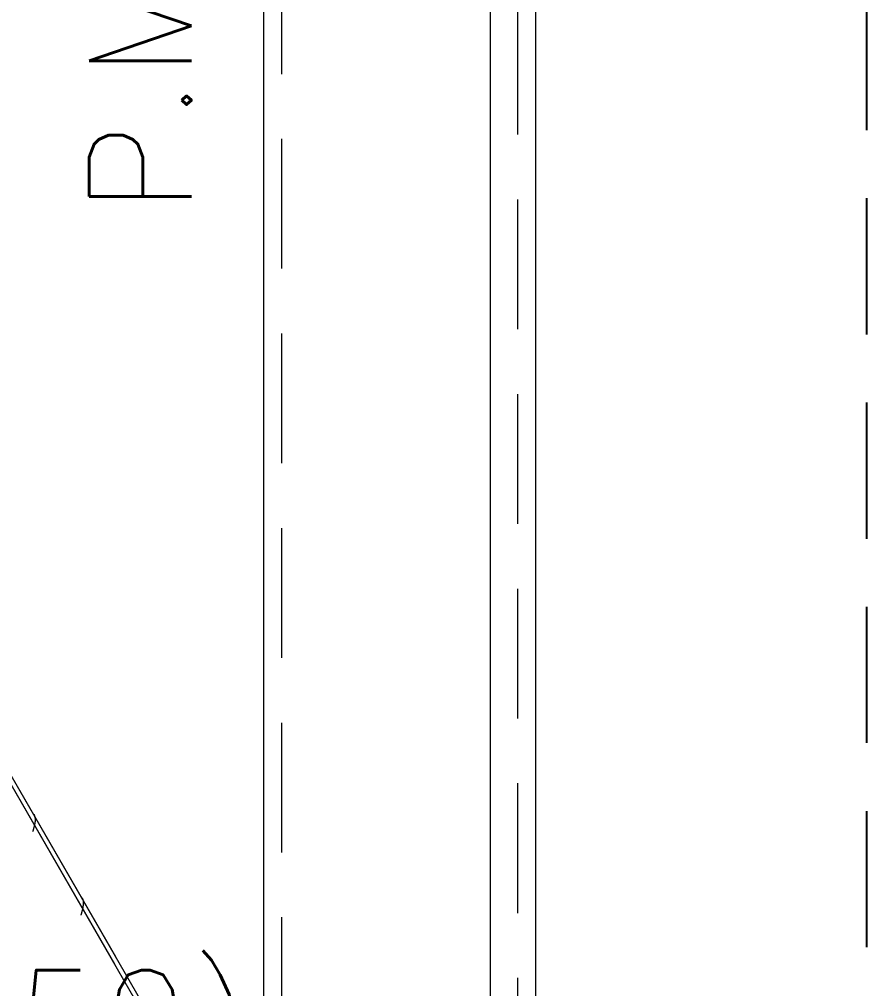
# Model space of a CAD drawing. Extents: x -3544 to 11711, y -11366 to 8565.
# Drawn here: x 5335 to 5428.3, y 3053.8 to 3160.5 of the extents above; entities that cross this region are included whole.
import ezdxf
from ezdxf.enums import TextEntityAlignment as Align

# ---------------------------------------------------------------- set-up
doc = ezdxf.new("R2010")
doc.units = 0
doc.header["$LTSCALE"] = 30
doc.header["$MEASUREMENT"] = 0
doc.linetypes.add('EJE2$0$DASHED', pattern=[0.75, 0.5, -0.25])
doc.linetypes.add('EJE2$0$RLE-PROYECCION', pattern=[0.71438, 0.47625, -0.23813])
doc.layers.get('0').update_dxf_attribs({"linetype": 'CONTINUOUS'})
doc.layers.add('EJE2$0$CORTES', color=5, linetype='CONTINUOUS')
doc.layers.add('EJE2$0$RLA-FE', color=7, linetype='CONTINUOUS')
doc.layers.add('EJE2$0$RLA-ACHURADO', color=30, linetype='EJE2$0$RLE-PROYECCION', lineweight=15, transparency=0.7)
for name, color, linetype, lineweight in [('EJE2$0$RLA-CONTORNO', 30, 'CONTINUOUS', 15), ('EJE2$0$RLA-EJES', 1, 'CONTINUOUS', 9), ('EJE2$0$RLA-TEXTOS-1', 9, 'CONTINUOUS', 9)]:
    doc.layers.add(name, color=color, linetype=linetype, lineweight=lineweight)
doc.styles.add('EJE2$0$RomanS', font='romans.shx', dxfattribs={"height": 11.25})

# ---------------------------------------------------------------- blocks, each defined once
blk = doc.blocks.new('EJE2$0$RLA-COLUMNAS-CAJONES - P_M_ 300x300x20-425960-EJE 2')
at = {"layer": 'EJE2$0$RLA-ACHURADO'}
for p, q in [((2582.48, 1108), (2582.48, 787)), ((2608.48, 787), (2608.48, 1108))]:
    blk.add_line(p, q, dxfattribs=at)
blk = doc.blocks.new('*U46')
at = {"layer": 'EJE2$0$RLA-FE', "color": 3, "style": 'EJE2$0$RomanS', "flags": 8}
for tag, p in [('F=', (108.44, 36.32)), ('NUM', (122.85, 36.32))]:
    blk.add_attdef(tag, text='', height=11.25, dxfattribs=at).set_placement(p, align=Align.RIGHT)
at = {"layer": 'EJE2$0$RLA-FE', "color": 3, "style": 'EJE2$0$RomanS'}
for tag, p, flags in [('PHI', (126.74, 36.54), 14), ('DIAM', (136.6, 36.32), 12), ('MINUS', (158.62, 36.32), 13), ('MARK', (172.01, 36.32), 13), ('TEXTO_FE1', (175.31, 36.32), 8), ('TEXTO_FE2', (242.83, 36.34), 8), ('TIPO', (198.8, -75.78), 13), ('NVECES', (184.93, -94.72), 13), ('NUMFE', (188.86, -114.48), 13), ('CAPA', (197.06, -133.6), 13), ('DESPLAZA', (278.34, -151.59), 13), ('ESPACIO', (284.39, -169.95), 13), ('CANT', (298.23, -188.75), 13)]:
    blk.add_attdef(tag, p, '', height=11.25, dxfattribs=dict(at, flags=flags))
blk = doc.blocks.new('EJE2')
at = {"layer": 'EJE2$0$CORTES', "color": 1, "linetype": 'EJE2$0$DASHED'}
blk.add_lwpolyline([(2096.69, 1296.09), (2596.87, 1296.09, -0.414214), (2646.87, 1246.09), (2646.87, 633.86, -0.414214), (2596.87, 583.86), (2096.69, 583.86, -0.414214), (2046.69, 633.86), (2046.69, 1246.09, -0.414214)], format="xyb", close=True, dxfattribs=at)
at = {"layer": 'EJE2$0$RLA-ACHURADO'}
for p, q in [((2582.48, 1108), (2582.48, 787)), ((2608.48, 787), (2608.48, 1108))]:
    blk.add_line(p, q, dxfattribs=at)
at = {"layer": 'EJE2$0$RLA-CONTORNO'}
for p, q in [((2580.48, 795.92), (2400.29, 1108)), ((2564.14, 824.22), (2400.29, 1108)), ((2580.48, 796.92), (2400.86, 1108)), ((2564.24, 825.04), (2400.86, 1108)), ((2580.48, 1108), (2580.48, 787)), ((2610.48, 787), (2610.48, 1108)), ((2555.28, 840.68), (2555.27, 840.7)), ((2555.29, 840.65), (2555.28, 840.68)), ((2555.3, 840.63), (2555.29, 840.65)), ((2555.31, 840.61), (2555.3, 840.63)), ((2555.32, 840.59), (2555.31, 840.61)), ((2555.33, 840.56), (2555.32, 840.59)), ((2555.34, 840.54), (2555.33, 840.56)), ((2555.34, 840.52), (2555.34, 840.54)), ((2555.35, 840.49), (2555.34, 840.52)), ((2555.36, 840.47), (2555.35, 840.49)), ((2555.36, 840.44), (2555.36, 840.47)), ((2555.37, 840.42), (2555.36, 840.44)), ((2555.37, 840.39), (2555.37, 840.42)), ((2555.38, 840.37), (2555.37, 840.39)), ((2555.38, 840.34), (2555.38, 840.37)), ((2555.38, 840.31), (2555.38, 840.34)), ((2555.39, 840.29), (2555.38, 840.31)), ((2555.39, 840.26), (2555.39, 840.29)), ((2555.39, 840.23), (2555.39, 840.26)), ((2555.39, 840.2), (2555.39, 840.23)), ((2555.39, 840.18), (2555.39, 840.2)), ((2555.39, 840.15), (2555.39, 840.18)), ((2555.39, 840.12), (2555.39, 840.15)), ((2555.39, 840.09), (2555.39, 840.12)), ((2555.39, 840.06), (2555.39, 840.09)), ((2555.39, 840.03), (2555.39, 840.06)), ((2555.39, 840), (2555.39, 840.03)), ((2555.39, 839.98), (2555.39, 840)), ((2555.15, 838.93), (2555.16, 838.97)), ((2555.16, 838.97), (2555.17, 839)), ((2555.17, 839), (2555.18, 839.04)), ((2555.18, 839.04), (2555.19, 839.07)), ((2555.19, 839.07), (2555.2, 839.1)), ((2555.2, 839.1), (2555.21, 839.14)), ((2555.21, 839.14), (2555.22, 839.17)), ((2555.22, 839.17), (2555.23, 839.21)), ((2555.23, 839.21), (2555.24, 839.24)), ((2555.24, 839.24), (2555.25, 839.27)), ((2555.25, 839.27), (2555.26, 839.31)), ((2555.26, 839.31), (2555.27, 839.34)), ((2555.27, 839.34), (2555.28, 839.37)), ((2555.28, 839.37), (2555.29, 839.41)), ((2555.29, 839.44), (2555.3, 839.47)), ((2555.29, 839.41), (2555.29, 839.44)), ((2555.3, 839.47), (2555.31, 839.5)), ((2555.31, 839.5), (2555.32, 839.54)), ((2555.32, 839.54), (2555.33, 839.57)), ((2555.33, 839.6), (2555.34, 839.63)), ((2555.33, 839.57), (2555.33, 839.6)), ((2555.34, 839.67), (2555.35, 839.7)), ((2555.34, 839.63), (2555.34, 839.67)), ((2555.35, 839.7), (2555.36, 839.73)), ((2555.36, 839.76), (2555.37, 839.79)), ((2555.36, 839.73), (2555.36, 839.76)), ((2555.37, 839.82), (2555.38, 839.85)), ((2555.37, 839.79), (2555.37, 839.82)), ((2555.38, 839.92), (2555.39, 839.95)), ((2555.38, 839.88), (2555.38, 839.92)), ((2555.38, 839.85), (2555.38, 839.88)), ((2555.39, 839.95), (2555.39, 839.98)), ((2555.12, 838.83), (2555.13, 838.86)), ((2555.13, 838.86), (2555.14, 838.9)), ((2555.14, 838.9), (2555.15, 838.93)), ((2560.58, 831.49), (2560.57, 831.51)), ((2560.59, 831.47), (2560.58, 831.49)), ((2560.6, 831.45), (2560.59, 831.47)), ((2560.61, 831.42), (2560.6, 831.45)), ((2560.62, 831.4), (2560.61, 831.42)), ((2560.63, 831.38), (2560.62, 831.4)), ((2560.64, 831.35), (2560.63, 831.38)), ((2560.63, 830.38), (2560.64, 830.42)), ((2560.65, 831.33), (2560.64, 831.35)), ((2560.64, 830.45), (2560.65, 830.48)), ((2560.64, 830.42), (2560.64, 830.45)), ((2560.65, 831.31), (2560.65, 831.33)), ((2560.66, 831.28), (2560.65, 831.31)), ((2560.65, 830.51), (2560.66, 830.54)), ((2560.65, 830.48), (2560.65, 830.51)), ((2560.67, 831.26), (2560.66, 831.28)), ((2560.66, 830.54), (2560.67, 830.58)), ((2560.67, 831.23), (2560.67, 831.26)), ((2560.68, 831.21), (2560.67, 831.23)), ((2560.67, 830.64), (2560.68, 830.67)), ((2560.67, 830.61), (2560.67, 830.64)), ((2560.67, 830.58), (2560.67, 830.61)), ((2560.68, 831.18), (2560.68, 831.21)), ((2560.69, 831.15), (2560.68, 831.18)), ((2560.68, 830.7), (2560.69, 830.73)), ((2560.68, 830.67), (2560.68, 830.7)), ((2560.69, 831.13), (2560.69, 831.15)), ((2560.69, 831.1), (2560.69, 831.13)), ((2560.69, 831.07), (2560.69, 831.1)), ((2560.7, 831.05), (2560.69, 831.07)), ((2560.69, 830.82), (2560.7, 830.85)), ((2560.69, 830.79), (2560.69, 830.82)), ((2560.69, 830.76), (2560.69, 830.79)), ((2560.69, 830.73), (2560.69, 830.76)), ((2560.7, 831.02), (2560.7, 831.05)), ((2560.7, 830.99), (2560.7, 831.02)), ((2560.7, 830.96), (2560.7, 830.99)), ((2560.7, 830.94), (2560.7, 830.96)), ((2560.7, 830.91), (2560.7, 830.94)), ((2560.7, 830.88), (2560.7, 830.91)), ((2560.7, 830.85), (2560.7, 830.88)), ((2560.43, 829.64), (2560.44, 829.68)), ((2560.44, 829.68), (2560.45, 829.71)), ((2560.45, 829.71), (2560.46, 829.75)), ((2560.46, 829.75), (2560.47, 829.78)), ((2560.47, 829.78), (2560.48, 829.82)), ((2560.48, 829.82), (2560.49, 829.85)), ((2560.49, 829.85), (2560.5, 829.88)), ((2560.5, 829.88), (2560.51, 829.92)), ((2560.51, 829.92), (2560.52, 829.95)), ((2560.52, 829.95), (2560.53, 829.99)), ((2560.53, 829.99), (2560.54, 830.02)), ((2560.54, 830.02), (2560.55, 830.05)), ((2560.55, 830.05), (2560.56, 830.09)), ((2560.56, 830.12), (2560.57, 830.15)), ((2560.56, 830.09), (2560.56, 830.12)), ((2560.57, 830.15), (2560.58, 830.19)), ((2560.58, 830.19), (2560.59, 830.22)), ((2560.59, 830.22), (2560.6, 830.25)), ((2560.6, 830.25), (2560.61, 830.29)), ((2560.61, 830.32), (2560.62, 830.35)), ((2560.61, 830.29), (2560.61, 830.32)), ((2560.62, 830.35), (2560.63, 830.38))]:
    blk.add_line(p, q, dxfattribs=at)
at = {"layer": 'EJE2$0$RLA-EJES'}
blk.add_line((2605.48, 652.86), (2605.48, 1460.5), dxfattribs=at)
at = {"layer": 'EJE2$0$RLA-ACHURADO'}
blk.add_blockref('EJE2$0$RLA-COLUMNAS-CAJONES - P_M_ 300x300x20-425960-EJE 2', (0, 0), dxfattribs=at)
at = {"layer": 'EJE2$0$RLA-FE'}
ref = blk.add_blockref('*U46', (2222.98, 776), dxfattribs=at)
ref.add_attrib('TEXTO_FE2', '(1°C)(400+50)', (2465.81, 812.34), dxfattribs={"color": 3, "height": 11.25, "style": 'EJE2$0$RomanS'})
at = {"layer": 'EJE2$0$RLA-TEXTOS-1', "insert": (2566.94, 973.13), "char_height": 11.25, "width": 243.9131, "attachment_point": 5, "rotation": 90, "line_spacing_factor": 0.983083, "style": 'EJE2$0$RomanS'}
blk.add_mtext('P.M. 300x300x20', dxfattribs=at)

msp = doc.modelspace()

# ---------------------------------------------------------------- block references
msp.add_blockref('EJE2', (2781.39, 2232.23))

doc.saveas('drawing.dxf')
